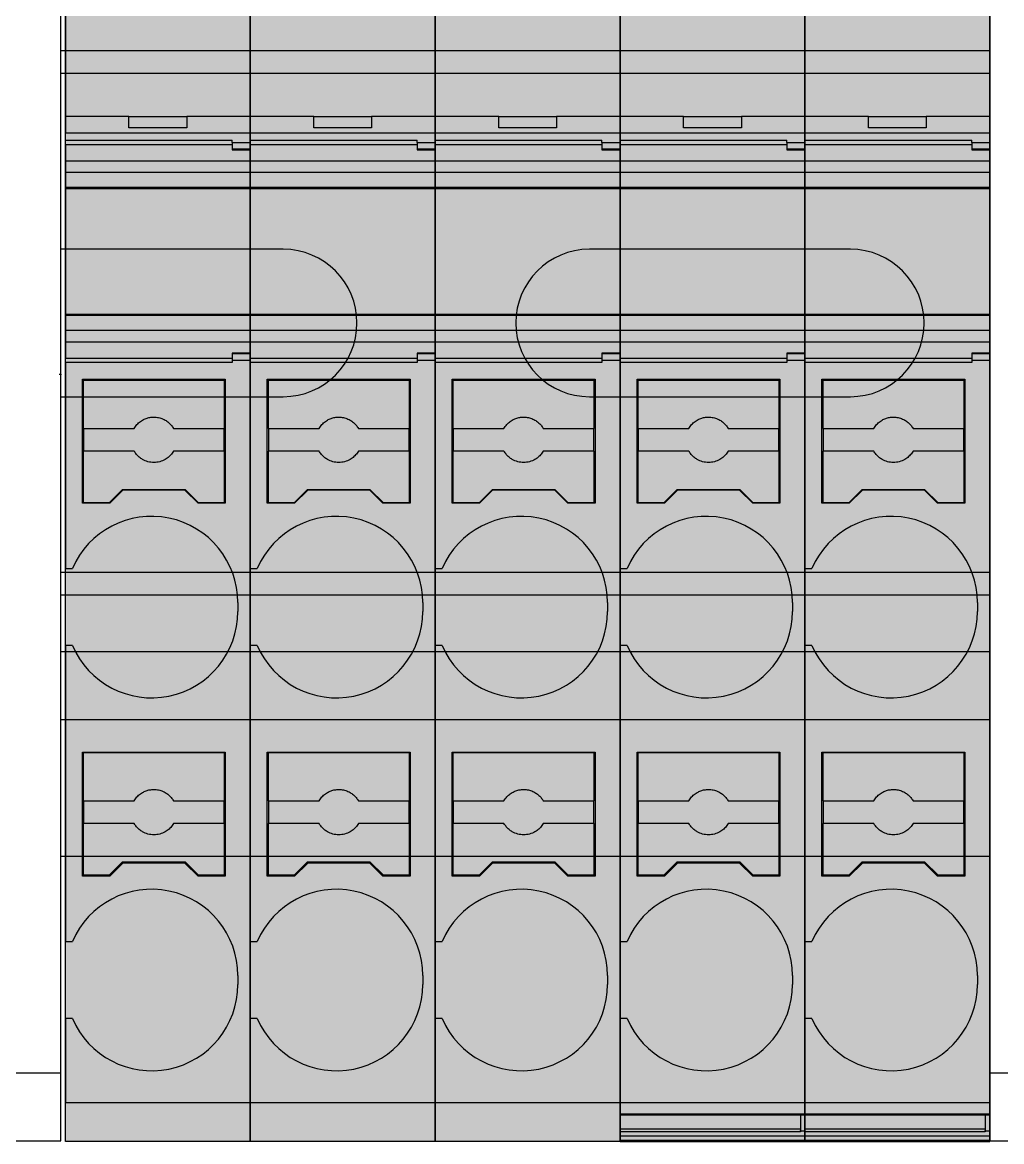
# Model space of a CAD drawing. Header units: millimetres. Extents: x -559267 to 14075, y 0 to 209897.
# Drawn here: x 1511.35 to 1554.51, y 3823.49 to 3872.83 of the extents above; entities that cross this region are included whole.
import ezdxf

# ---------------------------------------------------------------- set-up
doc = ezdxf.new("R2010")
doc.units = ezdxf.units.MM
doc.set_wipeout_variables(frame=1)

# ---------------------------------------------------------------- blocks, each defined once
blk = doc.blocks.new('A$Cef57175d')
at = {"color": 7, "linetype": 'Continuous', "lineweight": 25}
for p, q in [((509.5, 86), (40.5, 86)), ((93.25, 77.25), (81.75, 77.25)), ((118.25, 77.25), (106.75, 77.25)), ((81.75, 70.75), (93.25, 70.75)), ((106.75, 70.75), (118.25, 70.75)), ((509.5, 62), (40.5, 62)), ((509.5, 56.5), (40.5, 56.5)), ((40.5, 50.5), (509.5, 50.5))]:
    blk.add_line(p, q, dxfattribs=at)
at = {"color": 8, "linetype": 'Continuous', "lineweight": 25}
for p, q in [((509.5, 85), (40.5, 85)), ((509.5, 63), (40.5, 63)), ((509.5, 59.5), (40.5, 59.5))]:
    blk.add_line(p, q, dxfattribs=at)
at = {"color": 7, "linetype": 'Continuous', "lineweight": 25}
for centre, start, end in [((93.25, 74), 0, 90), ((106.75, 74), 90, 270), ((118.25, 74), 0, 90), ((93.25, 74), 270, 0), ((118.25, 74), 270, 0)]:
    blk.add_arc(centre, 3.25, start, end, dxfattribs=at)
blk = doc.blocks.new('*U227')
blk.add_blockref('A$Cef57175d', (-12.005, 536.234))
blk = doc.blocks.new('VPR-6-GY')
at = {"true_color": 0x939598}
h = blk.add_hatch(color=252, dxfattribs=at)
h.dxf.hatch_style = 1
h.paths.add_polyline_path([(0, 37.111), (0, -37.111), (8.15, -37.111), (8.15, 37.111)])
at = {"color": 0, "linetype": 'Continuous', "lineweight": 25}
for p, q in [((0, 16.076), (0, 8.076)), ((8.15, 16.076), (8.15, 8.076)), ((2.8, 8.076), (0, 8.076)), ((0, 8.076), (0, 7.357)), ((2.8, 7.576), (2.8, 8.076)), ((2.8, 8.076), (5.35, 8.076)), ((8.15, 8.076), (5.35, 8.076)), ((5.35, 8.076), (5.35, 7.576)), ((8.15, 8.076), (8.15, 7.357)), ((5.35, 7.576), (2.8, 7.576)), ((0, 7.026), (0, 7.357)), ((0, 7.357), (8.15, 7.357)), ((0, 7.026), (7.35, 7.026)), ((7.35, 6.924), (7.35, 7.026)), ((7.35, 6.924), (8.15, 6.924)), ((7.35, 6.924), (7.35, 6.635)), ((8.15, 6.924), (8.15, 7.357)), ((8.15, 6.924), (8.15, 6.635)), ((0, 6.826), (0, 6.116)), ((7.35, 6.826), (0, 6.826)), ((8.15, 6.635), (7.35, 6.635)), ((7.35, 6.635), (7.35, 6.608)), ((7.35, 6.608), (8.15, 6.608)), ((8.15, 6.635), (8.15, 6.608)), ((8.15, 6.116), (8.15, 6.564)), ((0, 6.116), (8.15, 6.116)), ((8.15, 5.604), (0, 5.604)), ((0, 5.604), (0, 4.948)), ((8.15, 4.948), (8.15, 5.604)), ((8.15, 4.948), (0, 4.948)), ((0, 4.904), (8.15, 4.904)), ((0, 4.863), (0, -0.609)), ((8.15, 4.863), (8.15, -0.609)), ((8.15, -0.652), (0, -0.652)), ((8.15, -0.696), (0, -0.696)), ((0, -0.696), (0, -1.352)), ((8.15, -1.352), (8.15, -0.696)), ((8.15, -1.352), (0, -1.352)), ((8.15, -1.864), (0, -1.864)), ((0, -1.864), (0, -2.574)), ((8.15, -2.31), (8.15, -1.864)), ((8.15, -2.356), (7.35, -2.356)), ((7.35, -2.356), (7.35, -2.383)), ((8.15, -2.383), (7.35, -2.383)), ((7.35, -2.383), (7.35, -2.673)), ((8.15, -2.356), (8.15, -2.383)), ((8.15, -2.383), (8.15, -2.673)), ((0, -2.574), (7.35, -2.574)), ((7.35, -2.774), (0, -2.774)), ((0, -2.774), (0, -11.849)), ((7.35, -2.673), (7.35, -2.774)), ((8.15, -2.673), (7.35, -2.673)), ((8.15, -2.673), (8.15, -35.388)), ((0.75, -3.499), (7.05, -3.499)), ((0.75, -8.974), (0.75, -3.499)), ((0.8, -3.549), (7, -3.549)), ((0.8, -5.674), (0.8, -3.549)), ((7, -3.549), (7, -5.674)), ((7.05, -3.499), (7.05, -8.974)), ((0.8, -5.674), (3.034, -5.674)), ((0.8, -5.674), (0.8, -6.674)), ((4.766, -5.674), (7, -5.674)), ((7, -6.674), (7, -5.674)), ((0.8, -8.949), (0.8, -6.674)), ((3.034, -6.674), (0.8, -6.674)), ((7, -6.674), (4.766, -6.674)), ((7, -6.674), (7, -8.949)), ((2.509, -8.374), (1.934, -8.949)), ((5.291, -8.374), (2.509, -8.374)), ((5.866, -8.949), (5.291, -8.374)), ((2.53, -8.399), (1.955, -8.974)), ((5.271, -8.399), (2.53, -8.399)), ((5.846, -8.974), (5.271, -8.399)), ((1.955, -8.974), (0.75, -8.974)), ((1.934, -8.949), (0.8, -8.949)), ((7.05, -8.974), (5.846, -8.974)), ((7, -8.949), (5.866, -8.949)), ((0, -11.849), (0.309, -11.849)), ((0, -15.249), (0, -11.849)), ((7.6, -13.349), (7.6, -13.749)), ((0.309, -15.249), (0, -15.249)), ((0, -15.249), (0, -28.289)), ((0.75, -19.939), (7.05, -19.939)), ((0.75, -25.414), (0.75, -19.939)), ((0.8, -19.964), (7, -19.964)), ((0.8, -22.089), (0.8, -19.964)), ((7, -19.964), (7, -22.089)), ((7.05, -19.939), (7.05, -25.414)), ((0.8, -22.089), (3.034, -22.089)), ((0.8, -22.089), (0.8, -23.089)), ((4.766, -22.089), (7, -22.089)), ((7, -23.089), (7, -22.089)), ((0.8, -25.364), (0.8, -23.089)), ((3.034, -23.089), (0.8, -23.089)), ((7, -23.089), (4.766, -23.089)), ((7, -23.089), (7, -25.364)), ((2.509, -24.789), (1.934, -25.364)), ((2.53, -24.839), (1.955, -25.414)), ((5.291, -24.789), (2.509, -24.789)), ((5.271, -24.839), (2.53, -24.839)), ((5.846, -25.414), (5.271, -24.839)), ((5.866, -25.364), (5.291, -24.789)), ((1.955, -25.414), (0.75, -25.414)), ((1.934, -25.364), (0.8, -25.364)), ((7.05, -25.414), (5.846, -25.414)), ((7, -25.364), (5.866, -25.364)), ((0, -28.289), (0.309, -28.289)), ((0, -31.689), (0, -28.289)), ((7.6, -29.789), (7.6, -30.189)), ((0.309, -31.689), (0, -31.689)), ((0, -31.689), (0, -35.388)), ((0, -35.388), (8.15, -35.388))]:
    blk.add_line(p, q, dxfattribs=at)
at = {"color": 0}
blk.add_lwpolyline([(0, 37.111), (8.15, 37.111), (8.15, -37.111), (0, -37.111), (0, 37.111)], dxfattribs=at)
at = {"color": 0, "linetype": 'Continuous', "lineweight": 25}
for centre, start, end in [((3.8, -13.349), 0, 156.7504), ((3.8, -13.749), 203.2496, 0), ((3.8, -29.789), 0, 156.7504), ((3.8, -30.189), 203.2496, 0)]:
    blk.add_arc(centre, 3.8, start, end, dxfattribs=at)
for points, knots in [([(0, 6.826), (0, 6.839), (0, 6.865), (0, 6.903), (0, 6.938), (0, 6.978), (0, 7.018), (0, 7.023), (0, 7.026)], [0, 0, 0, 0, 0.1272, 0.249746, 0.3727, 0.501075, 0.749743, 1, 1, 1, 1]), ([(0, 6.116), (0, 6.116), (0, 6.099), (0, 6.033), (0, 5.986), (0, 5.877), (0, 5.816), (0, 5.7), (0, 5.646), (0, 5.604)], [0, 0, 0, 0, 0.25, 0.25, 0.5, 0.5, 0.75, 0.75, 1, 1, 1, 1]), ([(8.15, 5.604), (8.15, 5.646), (8.15, 5.7), (8.15, 5.816), (8.15, 5.877), (8.15, 5.986), (8.15, 6.033), (8.15, 6.099), (8.15, 6.116), (8.15, 6.116)], [0, 0, 0, 0, 0.25, 0.25, 0.5, 0.5, 0.75, 0.75, 1, 1, 1, 1]), ([(0, -1.352), (0, -1.394), (0, -1.448), (0, -1.564), (0, -1.625), (0, -1.734), (0, -1.781), (0, -1.847), (0, -1.864), (0, -1.864)], [0, 0, 0, 0, 0.25, 0.25, 0.5, 0.5, 0.75, 0.75, 1, 1, 1, 1]), ([(8.15, -1.864), (8.15, -1.864), (8.15, -1.847), (8.15, -1.781), (8.15, -1.734), (8.15, -1.625), (8.15, -1.564), (8.15, -1.448), (8.15, -1.394), (8.15, -1.352)], [0, 0, 0, 0, 0.25, 0.25, 0.5, 0.5, 0.75, 0.75, 1, 1, 1, 1]), ([(0, -2.774), (0, -2.773), (0, -2.772), (0, -2.761), (0, -2.742), (0, -2.708), (0, -2.653), (0, -2.6), (0, -2.574)], [0, 0, 0, 0, 0.1272, 0.249746, 0.3727, 0.501075, 0.749743, 1, 1, 1, 1]), ([(3.034, -5.674), (3.052, -5.644), (3.089, -5.584), (3.155, -5.503), (3.229, -5.429), (3.31, -5.364), (3.419, -5.294), (3.556, -5.229), (3.725, -5.182), (3.841, -5.177), (3.9, -5.174)], [0, 0, 0, 0, 0.101079, 0.200519, 0.299435, 0.398956, 0.500193, 0.667557, 0.832416, 1, 1, 1, 1]), ([(3.9, -5.174), (3.935, -5.175), (4.005, -5.177), (4.109, -5.194), (4.209, -5.221), (4.307, -5.258), (4.421, -5.317), (4.546, -5.404), (4.671, -5.527), (4.734, -5.625), (4.766, -5.674)], [0, 0, 0, 0, 0.101079, 0.200519, 0.299435, 0.398956, 0.500193, 0.667557, 0.832416, 1, 1, 1, 1]), ([(4.766, -6.674), (4.748, -6.704), (4.711, -6.764), (4.645, -6.845), (4.571, -6.919), (4.49, -6.984), (4.358, -7.07), (4.162, -7.152), (3.9, -7.185), (3.638, -7.152), (3.421, -7.061), (3.254, -6.944), (3.129, -6.821), (3.066, -6.723), (3.034, -6.674)], [0, 0, 0, 0, 0.05059, 0.10036, 0.149868, 0.199678, 0.250348, 0.375096, 0.500096, 0.624845, 0.749845, 0.833611, 0.916124, 1, 1, 1, 1]), ([(3.034, -22.089), (3.052, -22.059), (3.089, -21.999), (3.155, -21.918), (3.229, -21.844), (3.31, -21.779), (3.419, -21.709), (3.556, -21.644), (3.725, -21.597), (3.841, -21.592), (3.9, -21.589)], [0, 0, 0, 0, 0.101079, 0.200519, 0.299435, 0.398956, 0.500193, 0.667557, 0.832416, 1, 1, 1, 1]), ([(3.9, -21.589), (3.935, -21.59), (4.005, -21.592), (4.109, -21.609), (4.209, -21.636), (4.307, -21.673), (4.421, -21.732), (4.546, -21.819), (4.671, -21.942), (4.734, -22.04), (4.766, -22.089)], [0, 0, 0, 0, 0.101079, 0.200519, 0.299435, 0.398956, 0.500193, 0.667557, 0.832416, 1, 1, 1, 1]), ([(4.766, -23.089), (4.748, -23.119), (4.711, -23.179), (4.645, -23.26), (4.571, -23.334), (4.49, -23.399), (4.358, -23.485), (4.162, -23.567), (3.9, -23.6), (3.638, -23.567), (3.421, -23.476), (3.254, -23.359), (3.129, -23.236), (3.066, -23.138), (3.034, -23.089)], [0, 0, 0, 0, 0.05059, 0.10036, 0.149868, 0.199678, 0.250348, 0.375096, 0.500096, 0.624845, 0.749845, 0.833611, 0.916124, 1, 1, 1, 1])]:
    blk.add_open_spline(points, degree=3, knots=knots, dxfattribs=at)
blk = doc.blocks.new('VPR-6-BU')
at = {"true_color": 0x2776bb}
h = blk.add_hatch(color=152, dxfattribs=at)
h.dxf.hatch_style = 1
h.paths.add_polyline_path([(0, 37.111), (0, -37.111), (8.15, -37.111), (8.15, 37.111)])
at = {"color": 0, "linetype": 'Continuous', "lineweight": 25}
for p, q in [((0, 16.076), (0, 8.076)), ((8.15, 16.076), (8.15, 8.076)), ((2.8, 8.076), (0, 8.076)), ((0, 8.076), (0, 7.357)), ((2.8, 7.576), (2.8, 8.076)), ((2.8, 8.076), (5.35, 8.076)), ((8.15, 8.076), (5.35, 8.076)), ((5.35, 8.076), (5.35, 7.576)), ((8.15, 8.076), (8.15, 7.357)), ((5.35, 7.576), (2.8, 7.576)), ((0, 7.026), (0, 7.357)), ((0, 7.357), (8.15, 7.357)), ((0, 7.026), (7.35, 7.026)), ((7.35, 6.924), (7.35, 7.026)), ((7.35, 6.924), (8.15, 6.924)), ((7.35, 6.924), (7.35, 6.635)), ((8.15, 6.924), (8.15, 7.357)), ((8.15, 6.924), (8.15, 6.635)), ((0, 6.826), (0, 6.116)), ((7.35, 6.826), (0, 6.826)), ((8.15, 6.635), (7.35, 6.635)), ((7.35, 6.635), (7.35, 6.608)), ((7.35, 6.608), (8.15, 6.608)), ((8.15, 6.635), (8.15, 6.608)), ((8.15, 6.116), (8.15, 6.564)), ((0, 6.116), (8.15, 6.116)), ((8.15, 5.604), (0, 5.604)), ((0, 5.604), (0, 4.948)), ((8.15, 4.948), (8.15, 5.604)), ((8.15, 4.948), (0, 4.948)), ((0, 4.904), (8.15, 4.904)), ((0, 4.863), (0, -0.609)), ((8.15, 4.863), (8.15, -0.609)), ((8.15, -0.652), (0, -0.652)), ((8.15, -0.696), (0, -0.696)), ((0, -0.696), (0, -1.352)), ((8.15, -1.352), (8.15, -0.696)), ((8.15, -1.352), (0, -1.352)), ((8.15, -1.864), (0, -1.864)), ((0, -1.864), (0, -2.574)), ((8.15, -2.31), (8.15, -1.864)), ((8.15, -2.356), (7.35, -2.356)), ((7.35, -2.356), (7.35, -2.383)), ((8.15, -2.383), (7.35, -2.383)), ((7.35, -2.383), (7.35, -2.673)), ((8.15, -2.356), (8.15, -2.383)), ((8.15, -2.383), (8.15, -2.673)), ((0, -2.574), (7.35, -2.574)), ((7.35, -2.774), (0, -2.774)), ((0, -2.774), (0, -11.849)), ((7.35, -2.673), (7.35, -2.774)), ((8.15, -2.673), (7.35, -2.673)), ((8.15, -2.673), (8.15, -35.388)), ((0.75, -3.499), (7.05, -3.499)), ((0.75, -8.974), (0.75, -3.499)), ((0.8, -3.549), (7, -3.549)), ((0.8, -5.674), (0.8, -3.549)), ((7, -3.549), (7, -5.674)), ((7.05, -3.499), (7.05, -8.974)), ((0.8, -5.674), (3.034, -5.674)), ((0.8, -5.674), (0.8, -6.674)), ((4.766, -5.674), (7, -5.674)), ((7, -6.674), (7, -5.674)), ((0.8, -8.949), (0.8, -6.674)), ((3.034, -6.674), (0.8, -6.674)), ((7, -6.674), (4.766, -6.674)), ((7, -6.674), (7, -8.949)), ((2.509, -8.374), (1.934, -8.949)), ((5.291, -8.374), (2.509, -8.374)), ((5.866, -8.949), (5.291, -8.374)), ((2.53, -8.399), (1.955, -8.974)), ((5.271, -8.399), (2.53, -8.399)), ((5.846, -8.974), (5.271, -8.399)), ((1.955, -8.974), (0.75, -8.974)), ((1.934, -8.949), (0.8, -8.949)), ((7.05, -8.974), (5.846, -8.974)), ((7, -8.949), (5.866, -8.949)), ((0, -11.849), (0.309, -11.849)), ((0, -15.249), (0, -11.849)), ((7.6, -13.349), (7.6, -13.749)), ((0.309, -15.249), (0, -15.249)), ((0, -15.249), (0, -28.289)), ((0.75, -19.939), (7.05, -19.939)), ((0.75, -25.414), (0.75, -19.939)), ((0.8, -19.964), (7, -19.964)), ((0.8, -22.089), (0.8, -19.964)), ((7, -19.964), (7, -22.089)), ((7.05, -19.939), (7.05, -25.414)), ((0.8, -22.089), (3.034, -22.089)), ((0.8, -22.089), (0.8, -23.089)), ((4.766, -22.089), (7, -22.089)), ((7, -23.089), (7, -22.089)), ((0.8, -25.364), (0.8, -23.089)), ((3.034, -23.089), (0.8, -23.089)), ((7, -23.089), (4.766, -23.089)), ((7, -23.089), (7, -25.364)), ((2.509, -24.789), (1.934, -25.364)), ((2.53, -24.839), (1.955, -25.414)), ((5.291, -24.789), (2.509, -24.789)), ((5.271, -24.839), (2.53, -24.839)), ((5.846, -25.414), (5.271, -24.839)), ((5.866, -25.364), (5.291, -24.789)), ((1.955, -25.414), (0.75, -25.414)), ((1.934, -25.364), (0.8, -25.364)), ((7.05, -25.414), (5.846, -25.414)), ((7, -25.364), (5.866, -25.364)), ((0, -28.289), (0.309, -28.289)), ((0, -31.689), (0, -28.289)), ((7.6, -29.789), (7.6, -30.189)), ((0.309, -31.689), (0, -31.689)), ((0, -31.689), (0, -35.388)), ((0, -35.388), (8.15, -35.388)), ((0, -35.88), (0, -35.388)), ((8.15, -35.88), (8.15, -35.388)), ((0, -35.88), (8.15, -35.88)), ((0, -35.926), (8.15, -35.926)), ((0, -35.933), (8.15, -35.933)), ((0, -35.995), (0, -36.564)), ((7.95, -35.933), (7.95, -36.628)), ((8.15, -35.973), (8.15, -36.652)), ((0, -36.547), (7.95, -36.547)), ((7.95, -36.679), (0, -36.679)), ((0, -36.679), (0, -36.867)), ((8.15, -36.867), (0, -36.867)), ((0, -37.064), (0, -36.867)), ((7.95, -36.652), (7.95, -36.679)), ((8.15, -36.652), (7.95, -36.652)), ((8.15, -36.867), (8.15, -36.652)), ((8.15, -37.064), (8.15, -36.867)), ((8.15, -37.064), (0, -37.064)), ((0, -37.075), (8.15, -37.075)), ((0, -37.111), (8.15, -37.111))]:
    blk.add_line(p, q, dxfattribs=at)
at = {"color": 0}
blk.add_lwpolyline([(0, 37.111), (8.15, 37.111), (8.15, -37.111), (0, -37.111), (0, 37.111)], dxfattribs=at)
at = {"color": 0, "linetype": 'Continuous', "lineweight": 25}
for centre, start, end in [((3.8, -13.349), 0, 156.7504), ((3.8, -13.749), 203.2496, 0), ((3.8, -29.789), 0, 156.7504), ((3.8, -30.189), 203.2496, 0)]:
    blk.add_arc(centre, 3.8, start, end, dxfattribs=at)
for points, knots in [([(0, 6.826), (0, 6.839), (0, 6.865), (0, 6.903), (0, 6.938), (0, 6.978), (0, 7.018), (0, 7.023), (0, 7.026)], [0, 0, 0, 0, 0.1272, 0.249746, 0.3727, 0.501075, 0.749743, 1, 1, 1, 1]), ([(0, 6.116), (0, 6.116), (0, 6.099), (0, 6.033), (0, 5.986), (0, 5.877), (0, 5.816), (0, 5.7), (0, 5.646), (0, 5.604)], [0, 0, 0, 0, 0.25, 0.25, 0.5, 0.5, 0.75, 0.75, 1, 1, 1, 1]), ([(8.15, 5.604), (8.15, 5.646), (8.15, 5.7), (8.15, 5.816), (8.15, 5.877), (8.15, 5.986), (8.15, 6.033), (8.15, 6.099), (8.15, 6.116), (8.15, 6.116)], [0, 0, 0, 0, 0.25, 0.25, 0.5, 0.5, 0.75, 0.75, 1, 1, 1, 1]), ([(0, -1.352), (0, -1.394), (0, -1.448), (0, -1.564), (0, -1.625), (0, -1.734), (0, -1.781), (0, -1.847), (0, -1.864), (0, -1.864)], [0, 0, 0, 0, 0.25, 0.25, 0.5, 0.5, 0.75, 0.75, 1, 1, 1, 1]), ([(8.15, -1.864), (8.15, -1.864), (8.15, -1.847), (8.15, -1.781), (8.15, -1.734), (8.15, -1.625), (8.15, -1.564), (8.15, -1.448), (8.15, -1.394), (8.15, -1.352)], [0, 0, 0, 0, 0.25, 0.25, 0.5, 0.5, 0.75, 0.75, 1, 1, 1, 1]), ([(0, -2.774), (0, -2.773), (0, -2.772), (0, -2.761), (0, -2.742), (0, -2.708), (0, -2.653), (0, -2.6), (0, -2.574)], [0, 0, 0, 0, 0.1272, 0.249746, 0.3727, 0.501075, 0.749743, 1, 1, 1, 1]), ([(3.034, -5.674), (3.052, -5.644), (3.089, -5.584), (3.155, -5.503), (3.229, -5.429), (3.31, -5.364), (3.419, -5.294), (3.556, -5.229), (3.725, -5.182), (3.841, -5.177), (3.9, -5.174)], [0, 0, 0, 0, 0.101079, 0.200519, 0.299435, 0.398956, 0.500193, 0.667557, 0.832416, 1, 1, 1, 1]), ([(3.9, -5.174), (3.935, -5.175), (4.005, -5.177), (4.109, -5.194), (4.209, -5.221), (4.307, -5.258), (4.421, -5.317), (4.546, -5.404), (4.671, -5.527), (4.734, -5.625), (4.766, -5.674)], [0, 0, 0, 0, 0.101079, 0.200519, 0.299435, 0.398956, 0.500193, 0.667557, 0.832416, 1, 1, 1, 1]), ([(4.766, -6.674), (4.748, -6.704), (4.711, -6.764), (4.645, -6.845), (4.571, -6.919), (4.49, -6.984), (4.358, -7.07), (4.162, -7.152), (3.9, -7.185), (3.638, -7.152), (3.421, -7.061), (3.254, -6.944), (3.129, -6.821), (3.066, -6.723), (3.034, -6.674)], [0, 0, 0, 0, 0.05059, 0.10036, 0.149868, 0.199678, 0.250348, 0.375096, 0.500096, 0.624845, 0.749845, 0.833611, 0.916124, 1, 1, 1, 1]), ([(3.034, -22.089), (3.052, -22.059), (3.089, -21.999), (3.155, -21.918), (3.229, -21.844), (3.31, -21.779), (3.419, -21.709), (3.556, -21.644), (3.725, -21.597), (3.841, -21.592), (3.9, -21.589)], [0, 0, 0, 0, 0.101079, 0.200519, 0.299435, 0.398956, 0.500193, 0.667557, 0.832416, 1, 1, 1, 1]), ([(3.9, -21.589), (3.935, -21.59), (4.005, -21.592), (4.109, -21.609), (4.209, -21.636), (4.307, -21.673), (4.421, -21.732), (4.546, -21.819), (4.671, -21.942), (4.734, -22.04), (4.766, -22.089)], [0, 0, 0, 0, 0.101079, 0.200519, 0.299435, 0.398956, 0.500193, 0.667557, 0.832416, 1, 1, 1, 1]), ([(4.766, -23.089), (4.748, -23.119), (4.711, -23.179), (4.645, -23.26), (4.571, -23.334), (4.49, -23.399), (4.358, -23.485), (4.162, -23.567), (3.9, -23.6), (3.638, -23.567), (3.421, -23.476), (3.254, -23.359), (3.129, -23.236), (3.066, -23.138), (3.034, -23.089)], [0, 0, 0, 0, 0.05059, 0.10036, 0.149868, 0.199678, 0.250348, 0.375096, 0.500096, 0.624845, 0.749845, 0.833611, 0.916124, 1, 1, 1, 1]), ([(0, -36.545), (0, -36.545), (0, -36.562), (0, -36.614), (0, -36.649), (0, -36.679)], [0, 0, 0, 0, 0.5, 0.5, 1, 1, 1, 1])]:
    blk.add_open_spline(points, degree=3, knots=knots, dxfattribs=at)
blk.add_open_spline([(7.95, -36.652), (7.95, -36.644), (7.95, -36.636), (7.95, -36.628)], degree=3, dxfattribs=at)
blk = doc.blocks.new('D-VPR-6')
at = {"color": 0}
blk.add_wipeout([(0, 37.083), (2.2, 37.083), (2.2, -37.083), (0, -37.083)], dxfattribs=at)
at = {"color": 0, "linetype": 'Continuous', "lineweight": 25}
for p, q in [((0, -34.083), (0, 27.48)), ((2.2, -34.083), (2.2, 27.48)), ((0, -34.083), (2.2, -34.083)), ((0, -37.083), (0, -34.083)), ((2.2, -37.083), (2.2, -34.083)), ((0, -37.083), (2.2, -37.083)), ((0, -37.083), (2.2, -37.083)), ((0, -37.083), (0, -37.083))]:
    blk.add_line(p, q, dxfattribs=at)
at = {"color": 0, "linetype": 'Continuous'}
for q in [(2.121, -3.301), (2.2, -3.262)]:
    blk.add_line((2.2, -3.301), q, dxfattribs=at)
blk.add_point((2.2, -3.301), dxfattribs=at)
blk = doc.blocks.new('3+1')
at = {"color": 0, "linetype": 'Continuous', "lineweight": 25}
for p, q in [((32.6, 16.076), (32.6, 8.076)), ((35.4, 8.076), (32.6, 8.076)), ((32.6, 8.076), (32.6, 7.357)), ((35.4, 7.576), (35.4, 8.076)), ((35.4, 8.076), (37.95, 8.076)), ((37.95, 8.076), (37.95, 7.576)), ((37.95, 7.576), (35.4, 7.576)), ((32.6, 7.026), (32.6, 7.357)), ((32.6, 7.026), (39.95, 7.026)), ((39.95, 6.924), (39.95, 7.026)), ((39.95, 6.924), (39.95, 6.635)), ((32.6, 6.826), (32.6, 6.116)), ((39.95, 6.826), (32.6, 6.826)), ((39.95, 6.635), (39.95, 6.608)), ((32.6, 5.604), (32.6, 4.948)), ((32.6, 4.863), (32.6, -0.609)), ((32.6, -0.696), (32.6, -1.352)), ((32.6, -1.864), (32.6, -2.574)), ((39.95, -2.356), (39.95, -2.383)), ((39.95, -2.383), (39.95, -2.673)), ((32.6, -2.574), (39.95, -2.574)), ((39.95, -2.774), (32.6, -2.774)), ((32.6, -2.774), (32.6, -11.849)), ((39.95, -2.673), (39.95, -2.774)), ((33.35, -3.499), (39.65, -3.499)), ((33.35, -8.974), (33.35, -3.499)), ((33.4, -3.549), (39.6, -3.549)), ((33.4, -5.674), (33.4, -3.549)), ((39.6, -3.549), (39.6, -5.674)), ((39.65, -3.499), (39.65, -8.974)), ((33.4, -5.674), (35.634, -5.674)), ((33.4, -5.674), (33.4, -6.674)), ((37.366, -5.674), (39.6, -5.674)), ((39.6, -6.674), (39.6, -5.674)), ((33.4, -8.949), (33.4, -6.674)), ((35.634, -6.674), (33.4, -6.674)), ((39.6, -6.674), (37.366, -6.674)), ((39.6, -6.674), (39.6, -8.949)), ((35.109, -8.374), (34.534, -8.949)), ((37.891, -8.374), (35.109, -8.374)), ((38.466, -8.949), (37.891, -8.374)), ((35.13, -8.399), (34.555, -8.974)), ((37.871, -8.399), (35.13, -8.399)), ((38.446, -8.974), (37.871, -8.399)), ((34.555, -8.974), (33.35, -8.974)), ((34.534, -8.949), (33.4, -8.949)), ((39.65, -8.974), (38.446, -8.974)), ((39.6, -8.949), (38.466, -8.949)), ((32.6, -11.849), (32.909, -11.849)), ((32.6, -15.249), (32.6, -11.849)), ((40.2, -13.349), (40.2, -13.749)), ((32.909, -15.249), (32.6, -15.249)), ((32.6, -15.249), (32.6, -28.289)), ((33.35, -19.939), (39.65, -19.939)), ((33.35, -25.414), (33.35, -19.939)), ((33.4, -19.964), (39.6, -19.964)), ((33.4, -22.089), (33.4, -19.964)), ((39.6, -19.964), (39.6, -22.089)), ((39.65, -19.939), (39.65, -25.414)), ((33.4, -22.089), (35.634, -22.089)), ((33.4, -22.089), (33.4, -23.089)), ((37.366, -22.089), (39.6, -22.089)), ((39.6, -23.089), (39.6, -22.089)), ((33.4, -25.364), (33.4, -23.089)), ((35.634, -23.089), (33.4, -23.089)), ((39.6, -23.089), (37.366, -23.089)), ((39.6, -23.089), (39.6, -25.364)), ((35.109, -24.789), (34.534, -25.364)), ((35.13, -24.839), (34.555, -25.414)), ((37.891, -24.789), (35.109, -24.789)), ((37.871, -24.839), (35.13, -24.839)), ((38.446, -25.414), (37.871, -24.839)), ((38.466, -25.364), (37.891, -24.789)), ((34.555, -25.414), (33.35, -25.414)), ((34.534, -25.364), (33.4, -25.364)), ((39.65, -25.414), (38.446, -25.414)), ((39.6, -25.364), (38.466, -25.364)), ((32.6, -28.289), (32.909, -28.289)), ((32.6, -31.689), (32.6, -28.289)), ((40.2, -29.789), (40.2, -30.189)), ((32.909, -31.689), (32.6, -31.689)), ((32.6, -31.689), (32.6, -35.388)), ((32.6, -35.88), (32.6, -35.388)), ((32.6, -35.995), (32.6, -36.564)), ((32.6, -36.679), (32.6, -36.867)), ((32.6, -37.064), (32.6, -36.867))]:
    blk.add_line(p, q, dxfattribs=at)
for centre, start, end in [((36.4, -13.349), 0, 156.7504), ((36.4, -13.749), 203.2496, 0), ((36.4, -29.789), 0, 156.7504), ((36.4, -30.189), 203.2496, 0)]:
    blk.add_arc(centre, 3.8, start, end, dxfattribs=at)
for points, knots in [([(32.6, 6.826), (32.6, 6.839), (32.6, 6.865), (32.6, 6.903), (32.6, 6.938), (32.6, 6.978), (32.6, 7.018), (32.6, 7.023), (32.6, 7.026)], [0, 0, 0, 0, 0.1272, 0.249746, 0.3727, 0.501075, 0.749743, 1, 1, 1, 1]), ([(32.6, 6.116), (32.6, 6.116), (32.6, 6.099), (32.6, 6.033), (32.6, 5.986), (32.6, 5.877), (32.6, 5.816), (32.6, 5.7), (32.6, 5.646), (32.6, 5.604)], [0, 0, 0, 0, 0.25, 0.25, 0.5, 0.5, 0.75, 0.75, 1, 1, 1, 1]), ([(32.6, -1.352), (32.6, -1.394), (32.6, -1.448), (32.6, -1.564), (32.6, -1.625), (32.6, -1.734), (32.6, -1.781), (32.6, -1.847), (32.6, -1.864), (32.6, -1.864)], [0, 0, 0, 0, 0.25, 0.25, 0.5, 0.5, 0.75, 0.75, 1, 1, 1, 1]), ([(32.6, -2.774), (32.6, -2.773), (32.6, -2.772), (32.6, -2.761), (32.6, -2.742), (32.6, -2.708), (32.6, -2.653), (32.6, -2.6), (32.6, -2.574)], [0, 0, 0, 0, 0.1272, 0.249746, 0.3727, 0.501075, 0.749743, 1, 1, 1, 1]), ([(35.634, -5.674), (35.652, -5.644), (35.689, -5.584), (35.755, -5.503), (35.829, -5.429), (35.91, -5.364), (36.019, -5.294), (36.156, -5.229), (36.325, -5.182), (36.441, -5.177), (36.5, -5.174)], [0, 0, 0, 0, 0.101079, 0.200519, 0.299435, 0.398956, 0.500193, 0.667557, 0.832416, 1, 1, 1, 1]), ([(36.5, -5.174), (36.535, -5.175), (36.605, -5.177), (36.709, -5.194), (36.809, -5.221), (36.907, -5.258), (37.021, -5.317), (37.146, -5.404), (37.271, -5.527), (37.334, -5.625), (37.366, -5.674)], [0, 0, 0, 0, 0.101079, 0.200519, 0.299435, 0.398956, 0.500193, 0.667557, 0.832416, 1, 1, 1, 1]), ([(37.366, -6.674), (37.348, -6.704), (37.311, -6.764), (37.245, -6.845), (37.171, -6.919), (37.09, -6.984), (36.958, -7.07), (36.762, -7.152), (36.5, -7.185), (36.238, -7.152), (36.021, -7.061), (35.854, -6.944), (35.729, -6.821), (35.666, -6.723), (35.634, -6.674)], [0, 0, 0, 0, 0.05059, 0.10036, 0.149868, 0.199678, 0.250348, 0.375096, 0.500096, 0.624845, 0.749845, 0.833611, 0.916124, 1, 1, 1, 1]), ([(35.634, -22.089), (35.652, -22.059), (35.689, -21.999), (35.755, -21.918), (35.829, -21.844), (35.91, -21.779), (36.019, -21.709), (36.156, -21.644), (36.325, -21.597), (36.441, -21.592), (36.5, -21.589)], [0, 0, 0, 0, 0.101079, 0.200519, 0.299435, 0.398956, 0.500193, 0.667557, 0.832416, 1, 1, 1, 1]), ([(36.5, -21.589), (36.535, -21.59), (36.605, -21.592), (36.709, -21.609), (36.809, -21.636), (36.907, -21.673), (37.021, -21.732), (37.146, -21.819), (37.271, -21.942), (37.334, -22.04), (37.366, -22.089)], [0, 0, 0, 0, 0.101079, 0.200519, 0.299435, 0.398956, 0.500193, 0.667557, 0.832416, 1, 1, 1, 1]), ([(37.366, -23.089), (37.348, -23.119), (37.311, -23.179), (37.245, -23.26), (37.171, -23.334), (37.09, -23.399), (36.958, -23.485), (36.762, -23.567), (36.5, -23.6), (36.238, -23.567), (36.021, -23.476), (35.854, -23.359), (35.729, -23.236), (35.666, -23.138), (35.634, -23.089)], [0, 0, 0, 0, 0.05059, 0.10036, 0.149868, 0.199678, 0.250348, 0.375096, 0.500096, 0.624845, 0.749845, 0.833611, 0.916124, 1, 1, 1, 1]), ([(32.6, -36.545), (32.6, -36.545), (32.6, -36.562), (32.6, -36.614), (32.6, -36.649), (32.6, -36.679)], [0, 0, 0, 0, 0.5, 0.5, 1, 1, 1, 1])]:
    blk.add_open_spline(points, degree=3, knots=knots, dxfattribs=at)
at = {"color": 0}
for name, p in [('VPR-6-GY', (0, 0)), ('VPR-6-GY', (8.15, 0)), ('VPR-6-GY', (16.3, 0)), ('VPR-6-BU', (24.45, 0)), ('D-VPR-6', (40.75, 0))]:
    blk.add_blockref(name, p, dxfattribs=at)
at = {"true_color": 0x2776bb}
h = blk.add_hatch(color=152, dxfattribs=at)
h.dxf.hatch_style = 1
h.set_gradient(color1=(0, 255, 0), color2=(255, 255, 0), name='CYLINDER')
h.paths.add_polyline_path([(32.6, 37.111), (32.6, -37.111), (40.75, -37.111), (40.75, 37.111)])
at = {"color": 0, "linetype": 'Continuous', "lineweight": 25}
for p, q in [((40.75, 16.076), (40.75, 8.076)), ((40.75, 8.076), (37.95, 8.076)), ((40.75, 8.076), (40.75, 7.357)), ((32.6, 7.357), (40.75, 7.357)), ((39.95, 6.924), (40.75, 6.924)), ((40.75, 6.924), (40.75, 7.357)), ((40.75, 6.924), (40.75, 6.635)), ((40.75, 6.635), (39.95, 6.635)), ((39.95, 6.608), (40.75, 6.608)), ((40.75, 6.635), (40.75, 6.608)), ((40.75, 6.116), (40.75, 6.564)), ((32.6, 6.116), (40.75, 6.116)), ((40.75, 5.604), (32.6, 5.604)), ((40.75, 4.948), (40.75, 5.604)), ((40.75, 4.948), (32.6, 4.948)), ((32.6, 4.904), (40.75, 4.904)), ((40.75, 4.863), (40.75, -0.609)), ((40.75, -0.652), (32.6, -0.652)), ((40.75, -0.696), (32.6, -0.696)), ((40.75, -1.352), (40.75, -0.696)), ((40.75, -1.352), (32.6, -1.352)), ((40.75, -1.864), (32.6, -1.864)), ((40.75, -2.31), (40.75, -1.864)), ((40.75, -2.356), (39.95, -2.356)), ((40.75, -2.383), (39.95, -2.383)), ((40.75, -2.356), (40.75, -2.383)), ((40.75, -2.383), (40.75, -2.673)), ((40.75, -2.673), (39.95, -2.673)), ((40.75, -2.673), (40.75, -35.388)), ((32.6, -35.388), (40.75, -35.388)), ((40.75, -35.88), (40.75, -35.388)), ((32.6, -35.88), (40.75, -35.88)), ((32.6, -35.926), (40.75, -35.926)), ((32.6, -35.933), (40.75, -35.933)), ((40.55, -35.933), (40.55, -36.628)), ((40.75, -35.973), (40.75, -36.652)), ((32.6, -36.547), (40.55, -36.547)), ((40.55, -36.679), (32.6, -36.679)), ((40.75, -36.867), (32.6, -36.867)), ((40.55, -36.652), (40.55, -36.679)), ((40.75, -36.652), (40.55, -36.652)), ((40.75, -36.867), (40.75, -36.652)), ((40.75, -37.064), (40.75, -36.867)), ((40.75, -37.064), (32.6, -37.064)), ((32.6, -37.075), (40.75, -37.075)), ((32.6, -37.111), (40.75, -37.111))]:
    blk.add_line(p, q, dxfattribs=at)
at = {"color": 0}
blk.add_lwpolyline([(32.6, 37.111), (40.75, 37.111), (40.75, -37.111), (32.6, -37.111), (32.6, 37.111)], dxfattribs=at)
blk.add_lwpolyline([(32.6, 37.111), (40.75, 37.111), (40.75, -37.111), (32.6, -37.111), (32.6, 37.111)], dxfattribs=at)
at = {"color": 0, "linetype": 'Continuous', "lineweight": 25}
for points in [[(40.75, 5.604), (40.75, 5.646), (40.75, 5.7), (40.75, 5.816), (40.75, 5.877), (40.75, 5.986), (40.75, 6.033), (40.75, 6.099), (40.75, 6.116), (40.75, 6.116)], [(40.75, -1.864), (40.75, -1.864), (40.75, -1.847), (40.75, -1.781), (40.75, -1.734), (40.75, -1.625), (40.75, -1.564), (40.75, -1.448), (40.75, -1.394), (40.75, -1.352)]]:
    blk.add_open_spline(points, degree=3, knots=[0, 0, 0, 0, 0.25, 0.25, 0.5, 0.5, 0.75, 0.75, 1, 1, 1, 1], dxfattribs=at)
blk.add_open_spline([(40.55, -36.652), (40.55, -36.644), (40.55, -36.636), (40.55, -36.628)], degree=3, dxfattribs=at)
blk = doc.blocks.new('*U235')
at = {"color": 0}
blk.add_blockref('3+1', (-21.475, 0), dxfattribs=at)
blk = doc.blocks.new('*U236')
at = {"color": 0, "linetype": 'ByBlock', "lineweight": -2, "transparency": 16777216}
blk.add_blockref('*U235', (0, 0), dxfattribs=at)
blk.add_blockref('*U235', (43.146, 0), dxfattribs=at)

msp = doc.modelspace()

# ---------------------------------------------------------------- block references
msp.add_blockref('*U227', (1441.603, 3249.347))

# ---------------------------------------------------------------- next in the draw order: block references
msp.add_blockref('*U236', (1491.573, 3860.605))

doc.saveas('drawing.dxf')
